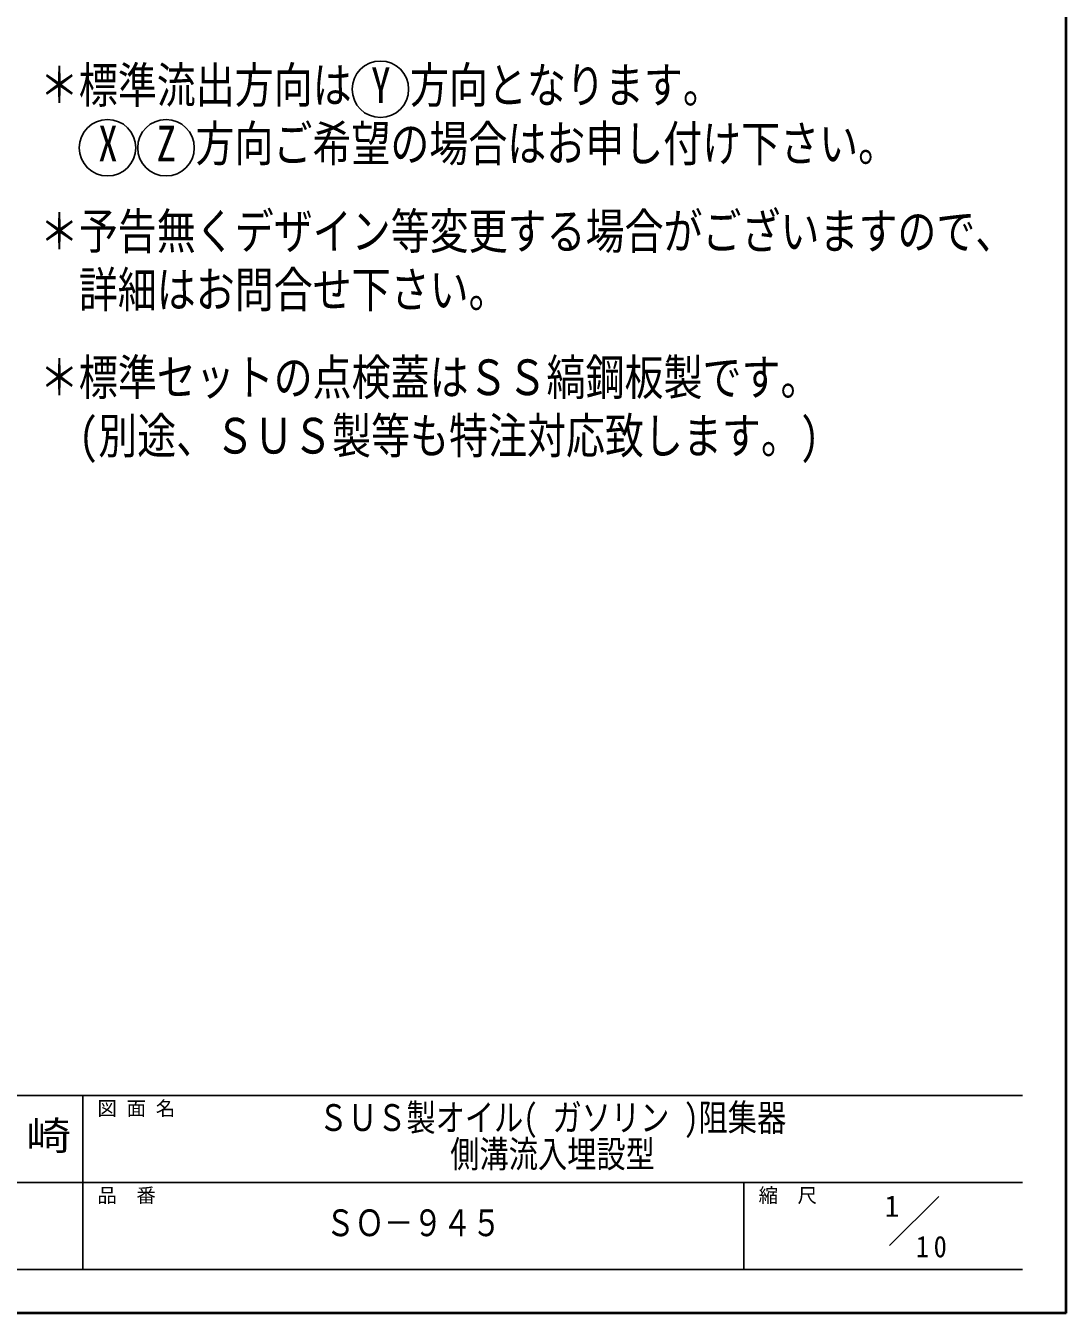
# Model space of a CAD drawing. Units: millimetres at full size, sheet at 1:10; details may follow other scales. Extents: x -2126 to 1924, y -1326 to 1484.
# Drawn here: x 856 to 1924, y -1326 to -4 of the extents above; entities that cross this region are included whole.
import ezdxf
from ezdxf.enums import TextEntityAlignment as Align

# ---------------------------------------------------------------- set-up
doc = ezdxf.new("R2010")
doc.units = ezdxf.units.MM
doc.header["$LTSCALE"] = 10
doc.layers.add('0-0_ﾚｲﾔ1', color=4, linetype='Continuous', lineweight=9)
doc.styles.add('ＭＳ ゴシック', font='')
doc.styles.get('ＭＳ ゴシック').set_extended_font_data('MS Gothic')

msp = doc.modelspace()

# ---------------------------------------------------------------- linework, layer by layer
at = {"layer": '0-0_ﾚｲﾔ1', "color": 1, "lineweight": 40}
for q in [(1923.78, 1484.05), (-2126.22, -1325.95)]:
    msp.add_line((1923.78, -1325.95), q, dxfattribs=at)
at = {"layer": '0-0_ﾚｲﾔ1', "color": 6, "lineweight": 25}
for p, q in [((1878.78, -1102.38), (-101.22, -1102.38)), ((914.5, -1280.95), (914.5, -1102.38)), ((1878.78, -1191.67), (646.64, -1191.67)), ((1593.07, -1280.95), (1593.07, -1191.67)), ((1878.78, -1280.95), (-101.22, -1280.95))]:
    msp.add_line(p, q, dxfattribs=at)
at = {"layer": '0-0_ﾚｲﾔ1', "color": 7, "lineweight": 18}
msp.add_line((1742.56, -1256.46), (1793.07, -1205.95), dxfattribs=at)
at = {"layer": '0-0_ﾚｲﾔ1', "color": 5, "lineweight": 25}
for centre in [(1219.95, -69.29), (939.95, -129.29), (999.95, -129.29)]:
    msp.add_circle(centre, 29, dxfattribs=at)

# ---------------------------------------------------------------- texts
at = {"layer": '0-0_ﾚｲﾔ1', "color": 7, "style": 'ＭＳ ゴシック'}
for s, height, width, p in [('＊標準流出方向は Y 方向となります。', 36.66, 0.8, (870.45, -94.29)), (' X  Z 方向ご希望の場合はお申し付け下さい。', 36.66, 0.8, (910.45, -154.29)), ('＊予告無くデザイン等変更する場合がございますので、', 36.66, 0.8, (870.45, -244.29)), ('詳細はお問合せ下さい。', 36.66, 0.8, (910.45, -304.29)), ('＊標準セットの点検蓋はＳＳ縞鋼板製です。', 36.66, 0.8, (870.45, -394.29)), ('(別途、ＳＵＳ製等も特注対応致します。)', 36.66, 0.8, (910.45, -454.29)), ('ＳＵＳ製オイル( ガソリン )阻集器', 27.49, 0.8, (1156.64, -1147.03)), ('千\u3000崎', 29.33, 1.15, (764.5, -1167.03)), ('側溝流入埋設型', 27.49, 0.8, (1291.64, -1184.53)), ('ＳＯ－９４５', 27.49, 0.8, (1163.78, -1255.06))]:
    msp.add_text(s, height=height, dxfattribs=dict(at, width=width)).set_placement(p, align=Align.BOTTOM_LEFT)
for s, height, p in [('図 面 名', 14.66, (929.5, -1127.38)), ('品\u3000番', 14.66, (929.5, -1216.67)), ('縮\u3000尺', 14.66, (1608.07, -1216.67)), ('1', 21.99, (1737.48, -1233.48))]:
    msp.add_text(s, height=height, dxfattribs=at).set_placement(p, align=Align.BOTTOM_LEFT)
at = {"layer": '0-0_ﾚｲﾔ1', "color": 7, "insert": (1769.45, -1268.86), "char_height": 21.99, "attachment_point": 7, "style": 'ＭＳ ゴシック'}
msp.add_mtext('\\T1.36;\\W0.9;10', dxfattribs=at)

doc.saveas('drawing.dxf')
